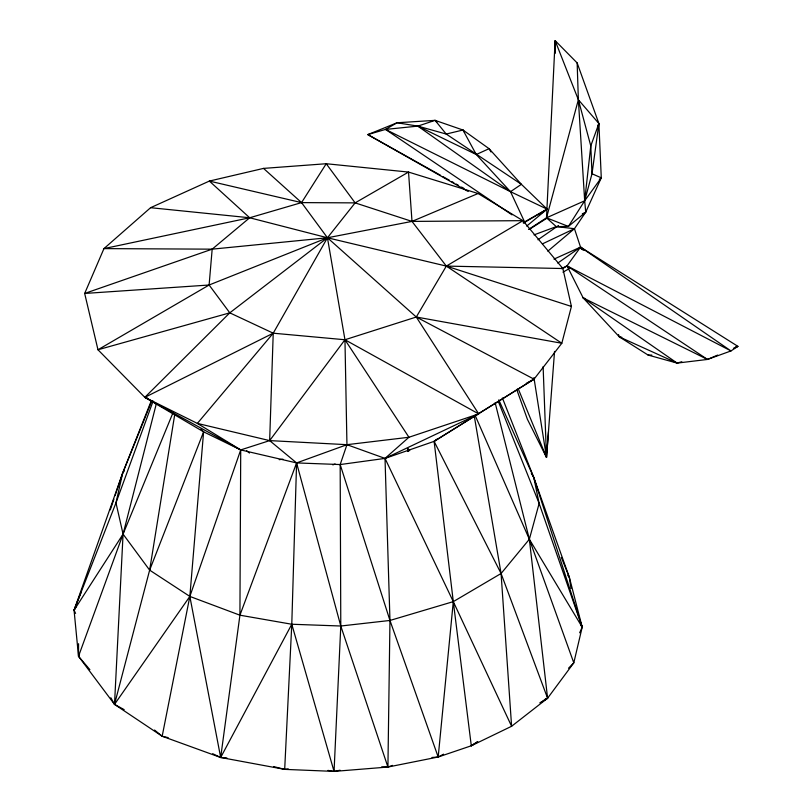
<?xml version="1.0" encoding="UTF-8"?>
<svg xmlns="http://www.w3.org/2000/svg" width="812" height="812" viewBox="0 0 812 812"><rect width="100%" height="100%" fill="white"/><g stroke="black" fill="none" stroke-linecap="round" stroke-linejoin="round"><path stroke-width="1.22" d="M78.561 643.713L78.51 656.299L114.512 704.38L162.167 736.251L220.671 757.494L284.687 769.37L334.057 771.4L387.923 767.046L438.186 757.007L471.295 745.781L511.601 726.273L547.592 698.218L573.8 662.846L582.194 627.158L569.354 577.322L533.829 477.618L502.395 397.981M226.873 757.931L220.671 757.494L239.926 615.192L240.717 449.919L197.357 423.407L144.84 397.342L97.978 349.759L84.671 293.457L103.946 248.614L150.585 207.699L209.354 181.076L263.524 168.399L326.231 163.73L408.527 172.073L478.075 193.51L522.938 220.671L562.868 268.528L571.425 306.449L561.813 343.263L534.032 379.163L434.115 441.352L385.02 458.404L340.177 464.555L296.593 462.921L240.717 449.919L203.609 431.832L144.84 397.342L229.786 312.843L327.449 237.774L355.128 202.878L408.527 172.073L411.999 221.402L446.336 266.092L561.813 343.263L416.282 317.025L344.958 339.751L273.228 333.194L229.786 312.843L209.11 285.012L212.176 249.162L249.69 217.768L301.556 202.614L355.128 202.878L411.999 221.402L522.938 220.671L446.336 266.092L416.282 317.025L478.715 413.917L385.02 458.404L346.947 444.682L269.655 440.611L197.357 423.407L273.228 333.194L327.449 237.774L411.999 221.402L478.075 193.51M263.524 168.399L301.556 202.614L327.449 237.774L344.958 339.751L269.655 440.611L240.717 449.919L144.84 397.342L273.228 333.194L269.655 440.611L296.593 462.921L291.782 624.245L284.687 769.37L288.24 768.883M124.175 709.637L114.512 704.38L123.069 534.123L156.401 403.452M554.545 351.413L546.506 457.44L527.394 419.276L516.696 389.415M548.486 431.7L546.506 457.44L518.168 388.633M168.196 737.631L162.167 736.251L189.846 596.424L203.609 431.832L200.97 429.203M437.15 439.079L434.115 441.352L453.299 601.631L438.186 757.007L431.984 757.484M534.042 234.871L556.261 226.619L568.39 226.426L585.716 212.186L584.681 200.787L590.781 145.906L598.891 123.525L577.149 62.93L555.114 40.6L546.506 217.809L556.261 226.619L574.449 228.69L585.716 212.186L601.276 177.838L598.891 123.525L578.367 99.744L555.114 40.6L555.337 53.237M110.838 697.762L114.512 704.38L149.641 570.136L174.722 414.587M528.724 229.349L546.506 217.809L568.39 226.426L584.681 200.787L592.009 173.748L598.891 123.525L597.835 125.799M540.071 702.908L547.592 698.218L529.353 539.249L539.138 503.44L533.829 477.618L498.781 399.869M110.29 509.895L113.903 499.177M115.101 495.604L122.713 472.97L151.133 401.138M327.967 770.395L334.057 771.4L340.786 626.011L340.177 464.555L346.947 444.682L344.958 339.751L478.715 413.917L408.943 437.262L346.947 444.682L296.593 462.921L239.926 615.192L189.846 596.424L149.641 570.136L123.069 534.123L115.974 502.851L122.713 472.97L151.925 400.61M114.512 704.38L189.846 596.424L240.717 449.919M89.888 669.677L78.51 656.299L74.065 610.218L122.713 472.97L124.266 470.98M172.966 412.8L123.069 534.123L78.51 656.299L79.515 654.31M153.103 401.087L115.974 502.851L74.065 610.218L75.597 613.405M149.641 570.136L203.609 431.832M123.069 534.123L74.065 610.218L80.977 592.74M579.656 632.802L582.194 627.158L533.829 477.618L531.342 473.325M212.673 753.698L220.671 757.494L291.782 624.245L340.786 626.011L389.963 620.459L453.299 601.631L501.075 573.505L529.353 539.249L495.147 402.742M74.065 610.218L76.013 606.97M562.807 268.569L567.03 265.869L580.539 247.122L574.449 228.69L542.406 243.894M584.681 200.787L578.367 99.744L546.506 217.809L584.681 200.787L601.276 177.838L592.009 173.748L590.781 145.906L578.367 99.744L577.149 62.93M568.522 668.215L573.8 662.846L529.353 539.249L475.071 415.247M381.67 766.863L387.923 767.046L389.963 620.459L385.02 458.404L408.943 437.262L344.958 339.751M547.826 251.162L574.449 228.69M526.704 226.101L547.105 209.141L521.385 184.314L489.078 148.687L462.972 130.021L435.08 120.359L397.058 122.764L367.806 134.599L468.199 191.51M599.317 179.35L601.276 177.838M537.94 239.784L558.524 225.503M557.803 263.058L580.539 247.122L737.935 346.379L730.983 350.936L707.485 359.442L677.137 363.096L648.098 355.067L619.383 336.899L583.158 297.892L567.03 265.869L561.488 268.62M538.904 214.815L547.105 209.141L510.504 191.683L385.527 129.423L367.806 134.599L440.632 175.341M471.295 745.781L477.649 741.732L471.295 745.781L453.299 601.631L385.02 458.404M529.201 229.441L547.359 217.92M150.585 207.699L249.69 217.768L327.449 237.774L416.282 317.025L534.032 379.163L434.115 441.352L501.075 573.505L547.592 698.218L540.173 702.776M523.425 223.087L547.105 209.141L523.182 222.701M571.425 306.449L446.336 266.092L327.449 237.774L209.11 285.012L97.978 349.759L229.786 312.843M385.527 129.423L397.058 122.764L417.835 126.114L446.224 134.051L521.385 184.314L510.504 191.683L417.835 126.114L385.527 129.423L511.986 214.845M562.949 272.172L568.4 269.117M526.338 383.315L534.032 379.163M443.575 754.175L438.186 757.007L389.963 620.459L340.177 464.555M582.316 213.85L585.716 212.186M553.957 259.119L580.539 247.122L730.983 350.936L567.03 265.869L569.74 268.549M544.344 699.65L547.592 698.218M681.786 361.726L677.137 363.096L583.158 297.892L707.485 359.442L717.635 355.088M733.429 348.307L737.935 346.379L735.51 347.008M332.829 464.911L335.123 463.957M392.5 765.391L387.923 767.046L340.786 626.011L296.593 462.921M327.449 237.774L212.176 249.162L84.671 293.457L209.11 285.012M436.795 122.206L435.08 120.359L417.835 126.114L476.248 154.524L510.504 191.683L525.049 222.904M464.474 132.051L462.972 130.021L446.224 134.051L435.08 120.359M340.055 770.223L334.057 771.4L291.782 624.245L239.926 615.192M279.226 459.683L282.88 459.145M212.176 249.162L103.946 248.614L249.69 217.768L209.354 181.076L301.556 202.614L326.231 163.73L355.128 202.878M648.098 355.067L651.823 355.098M446.336 266.092L562.868 268.528M618.511 334.615L619.383 336.899L621.85 337.264M144.84 397.342L147.266 397.91M273.654 766.579L284.687 769.37M583.158 297.892L585.482 298.664M619.383 336.899L677.137 363.096M442.844 176.58L449.462 180.284M451.675 181.512L453.878 182.751M456.08 183.989L458.293 185.217M461.602 187.075L463.804 188.303M567.03 265.869L707.485 359.442M246.615 450.711L249.477 453.035M154.554 730.049L162.167 736.251M584.325 250.482L580.539 247.122L581.575 249.385M582.965 250.035L580.539 247.122L581.971 249.203M567.761 575.393L569.354 577.322L570.998 588.487M408.152 448.721L409.725 450.69M580.793 625.128L582.194 627.158L539.138 503.44L498.365 401.564M529.353 539.249L582.194 627.158M490.986 151.966L489.078 148.687L476.248 154.524L462.972 130.021M453.299 601.631L511.601 726.273L501.075 573.505L474.391 416.749M561.325 557.387L569.354 577.322M407.756 448.924L408.558 451.31M189.846 596.424L220.671 757.494M533.92 377.58L546.506 457.44L543.116 366.618M407.492 448.985L407.766 451.502"/></g></svg>
